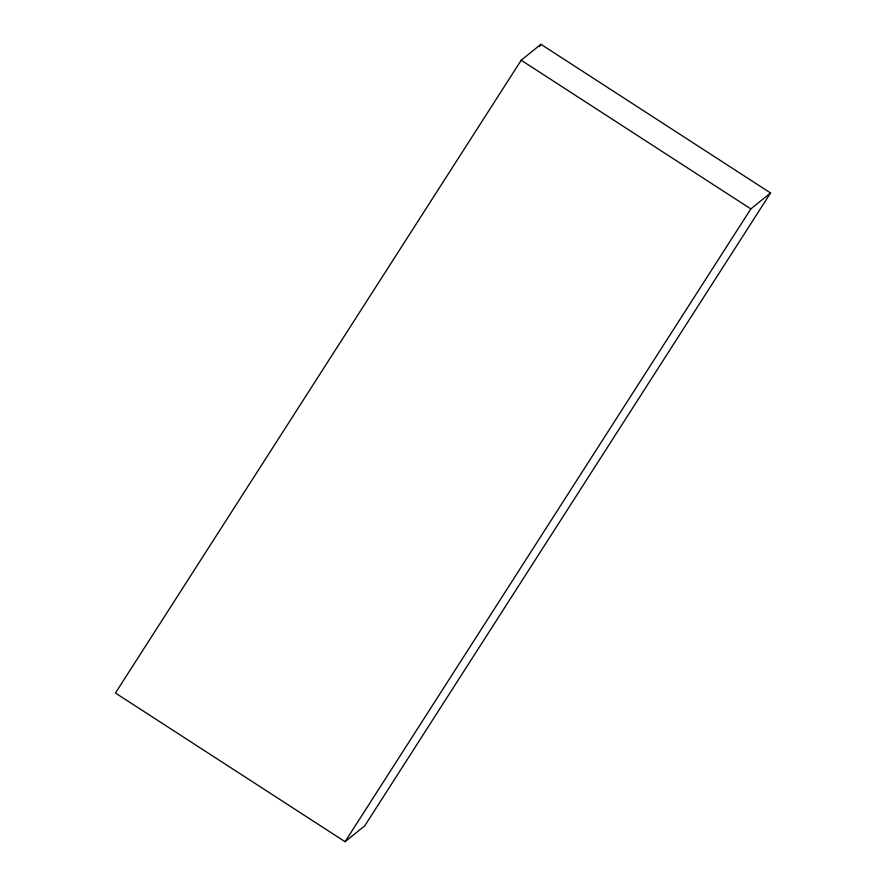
<?xml version="1.0" encoding="UTF-8"?>
<svg xmlns="http://www.w3.org/2000/svg" width="886" height="886" viewBox="0 0 886 886"><rect width="100%" height="100%" fill="white"/><g stroke="black" fill="none" stroke-linecap="round" stroke-linejoin="round"><path stroke-width="1.33" d="M521.201 60.237L115.446 693.029L345.075 841.7L364.799 825.763L770.554 192.971L540.925 44.3L521.201 60.237L750.83 208.908L770.554 192.971M539.43 46.626L540.925 44.3M345.075 841.7L750.83 208.908"/></g></svg>
